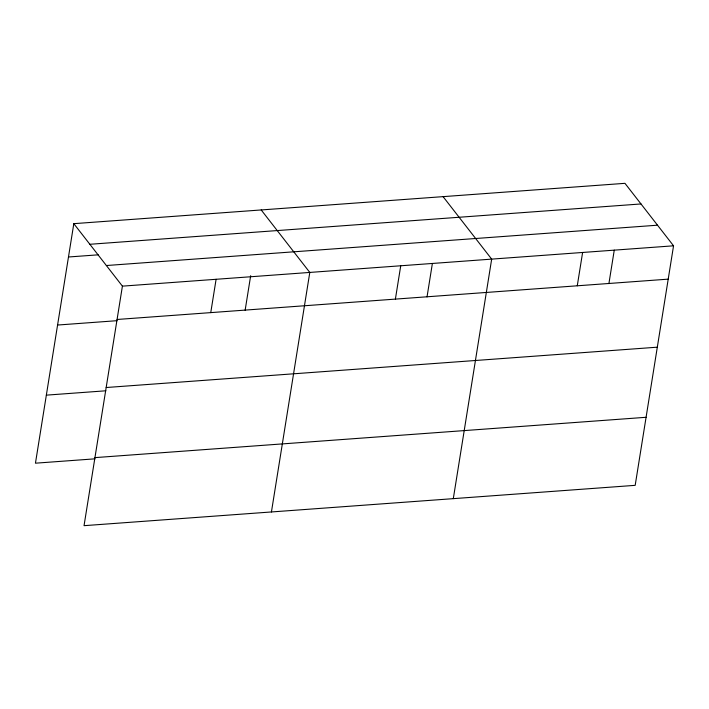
<?xml version="1.0" encoding="UTF-8"?>
<svg xmlns="http://www.w3.org/2000/svg" width="709" height="709" viewBox="0 0 709 709"><rect width="100%" height="100%" fill="white"/><g stroke="black" fill="none" stroke-linecap="round" stroke-linejoin="round"><path stroke-width="1.06" d="M73.816 223.663L122.409 286.144L84.043 525.67L635.184 485.337L673.55 245.81L624.957 183.33L73.816 223.663L35.45 463.19L94.971 458.829M210.759 312.625L216.103 279.293M245.137 310.25L250.676 275.686M271.432 511.951L309.798 272.433L261.204 209.953M395.392 299.109L400.736 265.778M427.022 296.938L432.384 263.456M453.308 498.64L491.674 259.122L443.081 196.641M577.268 285.798L582.612 252.466M608.898 283.627L614.26 250.144M89.848 244.286L640.998 203.953M68.472 256.995L98.241 254.823M106.368 265.529L657.518 225.196M122.409 286.144L673.55 245.81M117.065 319.475L668.215 279.142M57.58 325.041L117.1 320.681M106.164 387.522L657.314 347.188M46.351 395.143L105.871 390.792M94.935 457.624L646.085 417.291"/></g></svg>
